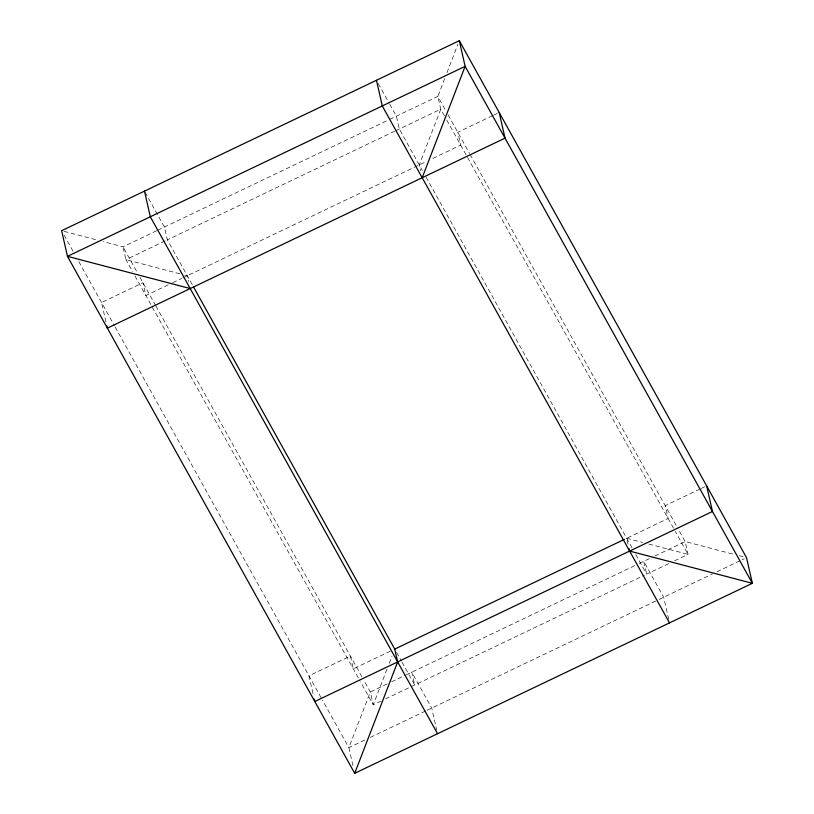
<?xml version="1.0" encoding="UTF-8"?>
<svg xmlns="http://www.w3.org/2000/svg" width="814" height="814" viewBox="0 0 814 814"><rect width="100%" height="100%" fill="white"/><g stroke="black" fill="none" stroke-linecap="round" stroke-linejoin="round"><path stroke-width="0.61" stroke-dasharray="4.07 3.05" d="M444.678 78.622L437.83 96.388L440.74 109.218L444.363 115.741M446.967 72.69L457.936 44.251M386.965 669.24L373.26 704.782L360.571 681.939M389.255 663.308L391.992 656.206M156.603 230.759L123.016 246.815L103.378 241.656M157.723 230.23L388.4 120.004M389.55 119.455L437.83 96.388L445.685 110.531M165.11 240.913L125.926 259.635L132.58 271.601M192.236 284.625L167.348 239.845L394.749 131.186M395.889 130.647L440.74 109.218L419.261 164.906L420.584 170.737M492.48 115.71L457.773 132.295L460.683 145.116L431.583 159.025M493.599 115.171L499.196 112.495M168.264 284.839L145.869 295.533L142.959 282.712L101.536 302.503L105.973 322.039M172.741 282.692L181.695 278.419M182.814 277.879L425.976 161.701M699.918 489.061L665.211 505.647L668.131 518.467L626.709 538.258L628.032 544.088M701.037 488.522L706.633 485.856M390.262 651.231L353.317 668.884L350.396 656.064L308.974 675.854L313.136 694.169M387.138 683.933L370.35 691.961L348.87 747.649L353.591 768.416M391.615 681.796L405.057 675.376M406.176 674.847L634.594 565.699M639.163 563.522L649.338 558.658M654.934 555.982L685.164 541.544L733.027 554.11M381.094 701.037L373.26 704.782L370.35 691.961L363.695 679.995M385.571 698.9L410.205 687.128M411.324 686.599L644.362 575.254M635.775 554.578L646.652 574.155L669.037 563.461M674.643 560.785L688.074 554.365L685.164 541.544L678.51 529.578M364.753 740.058L348.87 747.649L322.476 700.152M370.431 737.352L426.037 710.785M427.177 710.235L657.966 599.969M659.116 599.419L712.484 573.921M717.022 571.743L740.852 560.358M741.992 559.818L744.261 558.73M64.103 231.349L97.242 240.049M179.935 273.809L125.926 259.635L123.016 246.815L137.515 272.914M184.839 275.101L187.291 275.743L188.624 281.573M739.163 555.718L744.077 557.01M626.709 538.258L642.663 542.45M648.799 544.057L688.074 554.365L675.376 531.522M448.097 114.886L469.505 153.398M470.116 154.518L677.909 528.49M446.784 120.096L674.775 530.433M378.266 83.547L389.153 103.134M389.753 104.212L396.408 116.178L399.318 129.009L422.354 170.462M426.058 177.126L632.142 548.046M145.096 192.206L164.438 227.014L167.348 239.845M396.55 652.36L401.383 661.06M401.994 662.148L414.682 684.991L411.772 672.171L431.715 708.068L436.711 730.056M139.937 277.269L155.311 304.935M155.922 306.044L363.095 678.907M134.992 275.956L359.961 680.85M64.103 235.124L74.532 253.897M78.826 261.63L114.499 325.834M115.12 326.943L321.866 699.053M668.681 619.22L663.685 597.232L643.742 561.334L646.652 574.155"/><path stroke-width="1.22" d="M422.181 177.727L465.13 66.351L459.3 40.7L61.64 230.698L67.47 256.349L354.701 773.3L752.36 583.302L746.53 557.651L459.3 40.7M354.701 773.3L397.649 661.914L394.739 649.094L193.467 286.854M394.739 649.094L624.419 539.346M190.211 288.563L67.47 256.349L465.13 66.351L752.36 583.302L629.619 551.078L629.09 548.748M669.515 622.883L382.285 105.932L376.455 80.281M437.545 733.719L150.315 216.768L144.485 191.117M706.633 485.856L712.464 511.497L314.804 701.505L314.245 699.063M499.196 112.495L505.026 138.146L107.367 328.144L106.807 325.702"/></g></svg>
